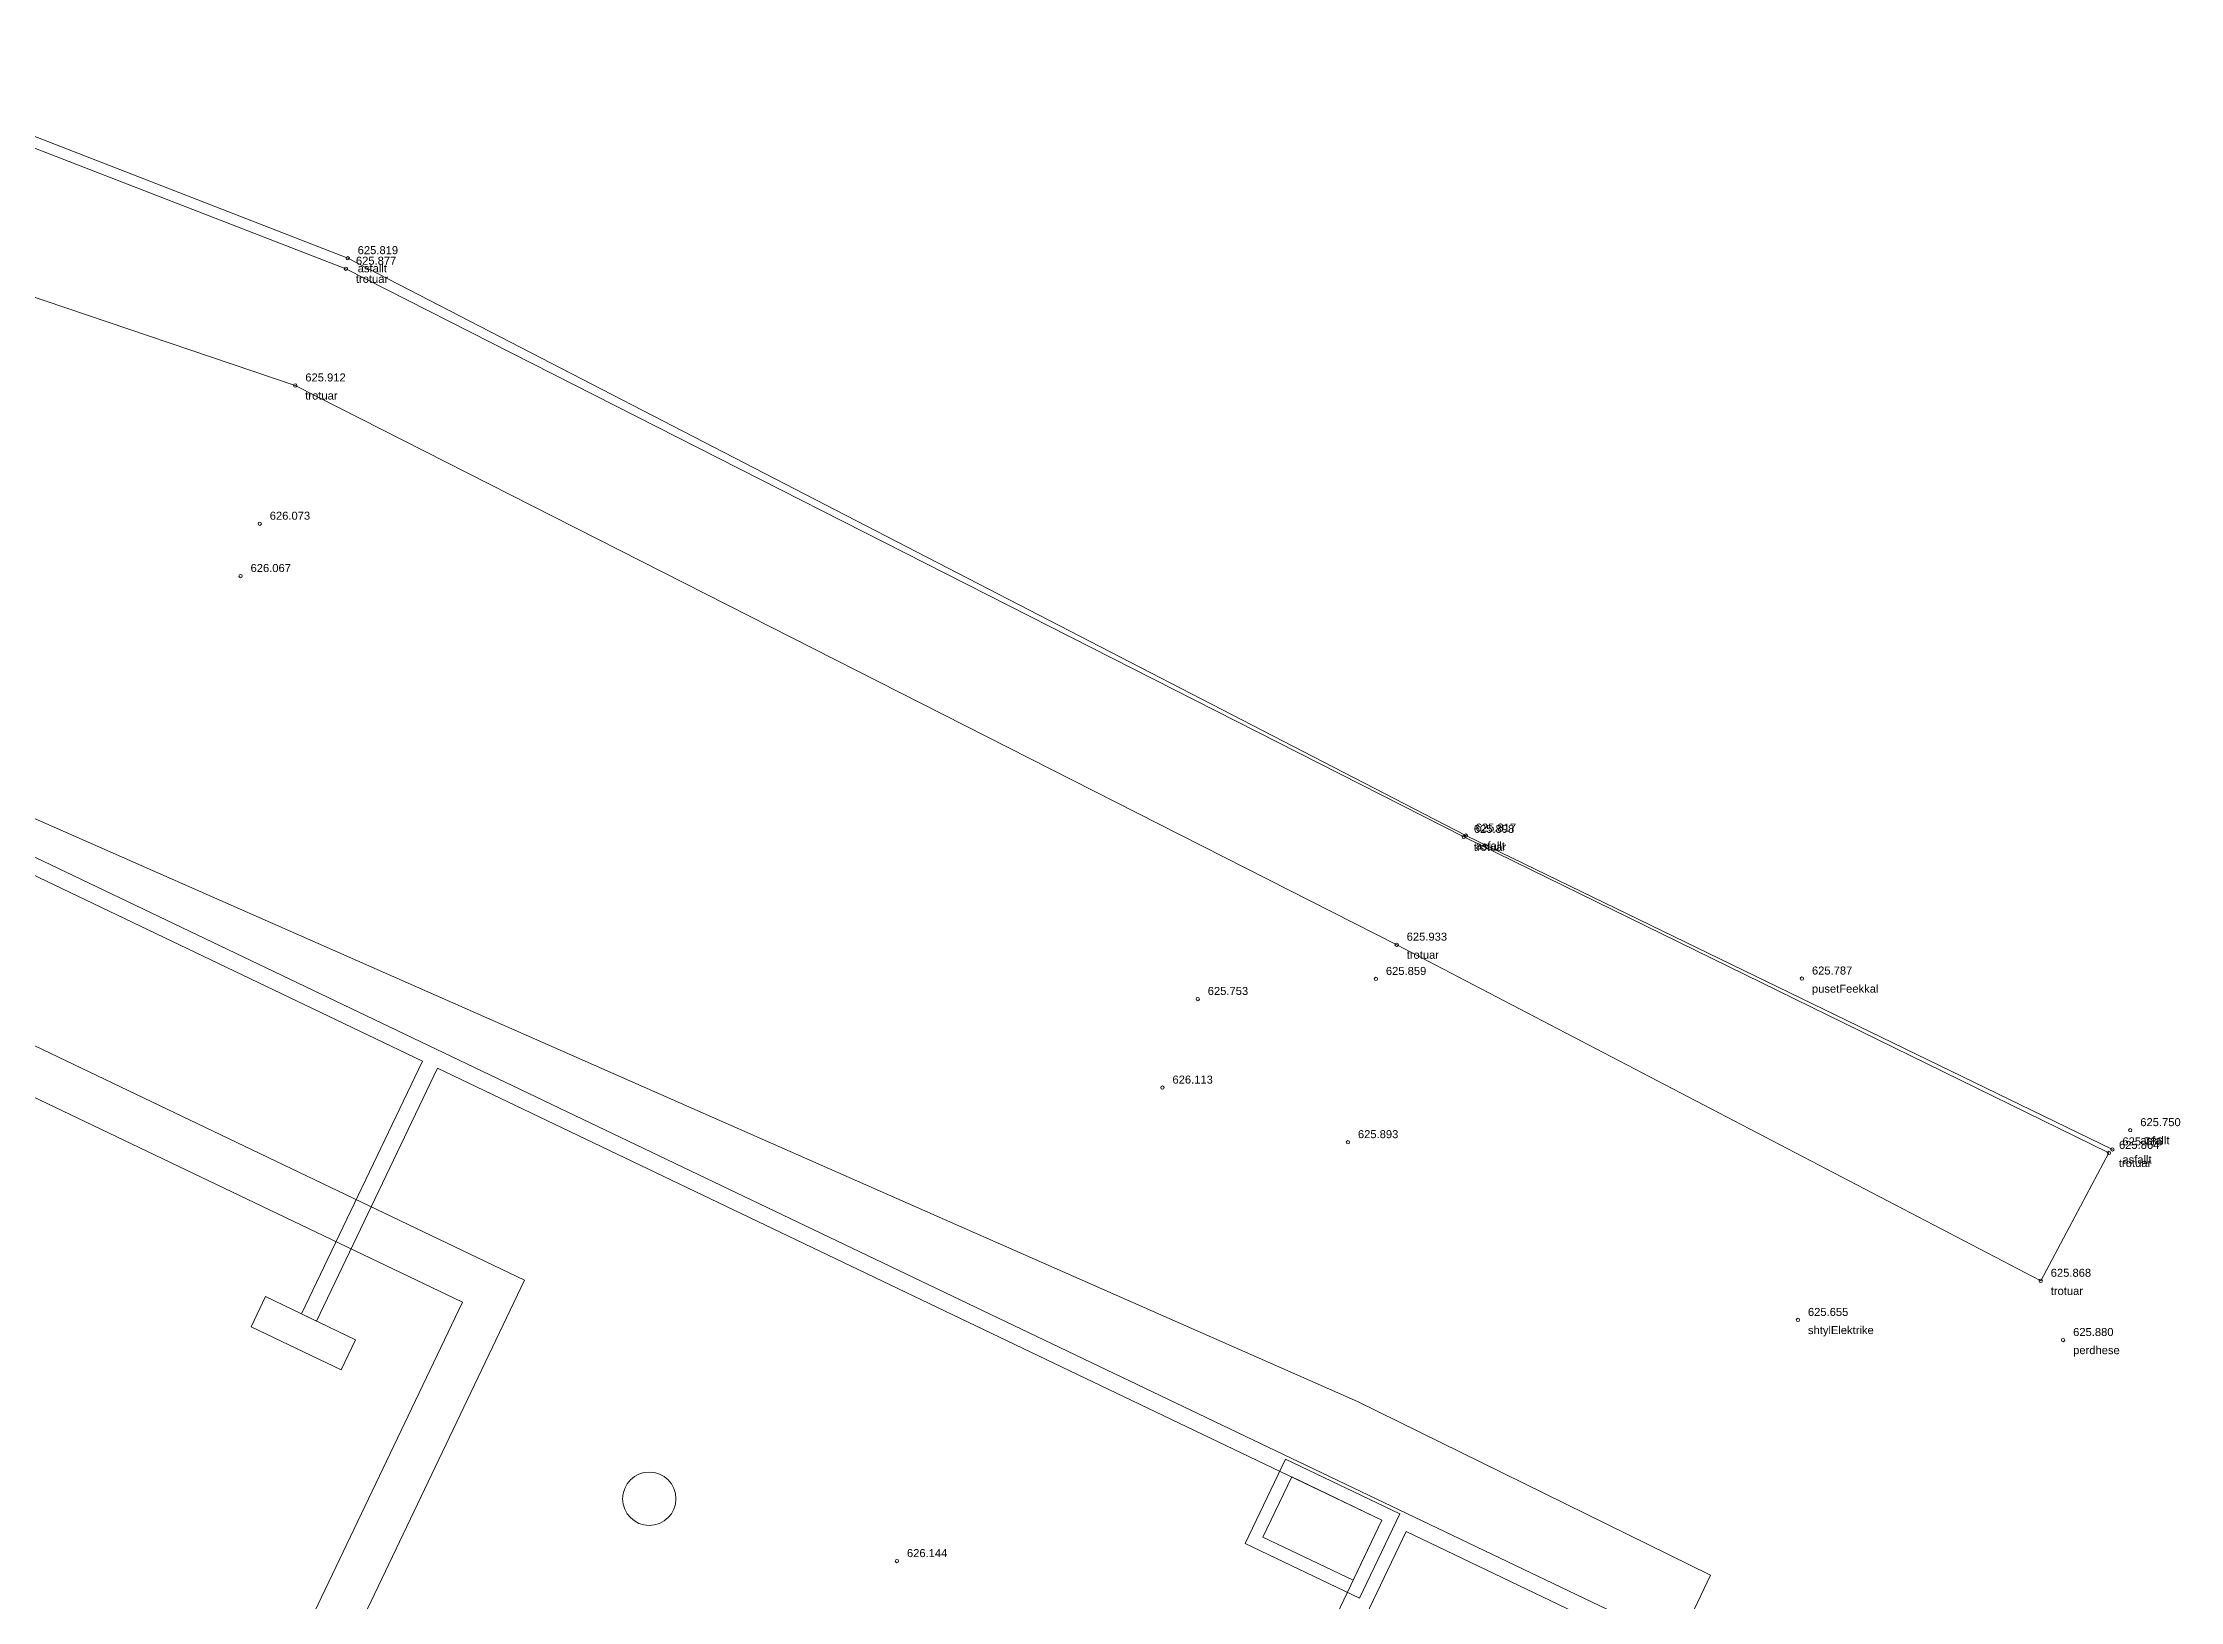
# Model space of a CAD drawing. Header units: metres. Extents: x 7511795 to 7511885.4, y 4693237.5 to 4693334.
# Drawn here: x 7511853.33 to 7511885.39, y 4693294.06 to 4693317.43 of the extents above; entities that cross this region are included whole.
import ezdxf

# ---------------------------------------------------------------- set-up
doc = ezdxf.new("R2010")
doc.units = ezdxf.units.M
for name, color, linetype, lineweight in [('asfalt', 252, 'Continuous', 0), ('bodrumi', 5, 'Continuous', 0), ('Matjet', 210, 'Continuous', 0), ('muri', 44, 'Continuous', 0), ('parcela', 7, 'Continuous', 0), ('shtyllat', 1, 'Continuous', 0), ('trapazani', 3, 'Continuous', 0), ('trotuar', 91, 'Continuous', 0)]:
    doc.layers.add(name, color=color, linetype=linetype, lineweight=lineweight)
doc.styles.get("Standard").update_dxf_attribs({"font": 'arial.ttf'})

# ---------------------------------------------------------------- blocks, each defined once
blk = doc.blocks.new('*U41', base_point=(7511857.907, 4693314.196, 625.819))
at = {"layer": 'Matjet', "linetype": 'ByBlock', "lineweight": -2}
blk.add_line((7511857.907, 4693314.196, 625.819), (7511857.907, 4693314.196, 625.819), dxfattribs=at)
blk.add_circle((7511857.907, 4693314.196, 625.819), 0.025, dxfattribs=at)
at = {"layer": 'Matjet', "linetype": 'ByBlock', "char_height": 0.12}
for s, insert, attachment_point in [('625.819', (7511858.057, 4693314.316, 625.819), 4), ('asfallt', (7511858.057, 4693314.105, 625.819), 1)]:
    blk.add_mtext(s, dxfattribs=dict(at, insert=insert, attachment_point=attachment_point))
blk = doc.blocks.new('*U42', base_point=(7511857.88, 4693314.038, 625.877))
at = {"layer": 'Matjet', "linetype": 'ByBlock', "lineweight": -2}
blk.add_line((7511857.88, 4693314.038, 625.877), (7511857.88, 4693314.038, 625.877), dxfattribs=at)
blk.add_circle((7511857.88, 4693314.038, 625.877), 0.025, dxfattribs=at)
at = {"layer": 'Matjet', "linetype": 'ByBlock', "char_height": 0.12}
for s, insert, attachment_point in [('625.877', (7511858.03, 4693314.158, 625.877), 4), ('trotuar', (7511858.03, 4693313.947, 625.877), 1)]:
    blk.add_mtext(s, dxfattribs=dict(at, insert=insert, attachment_point=attachment_point))
blk = doc.blocks.new('*U43', base_point=(7511857.121, 4693312.288, 625.912))
at = {"layer": 'Matjet', "linetype": 'ByBlock', "lineweight": -2}
blk.add_line((7511857.121, 4693312.288, 625.912), (7511857.121, 4693312.288, 625.912), dxfattribs=at)
blk.add_circle((7511857.121, 4693312.288, 625.912), 0.025, dxfattribs=at)
at = {"layer": 'Matjet', "linetype": 'ByBlock', "char_height": 0.12}
for s, insert, attachment_point in [('625.912', (7511857.271, 4693312.408, 625.912), 4), ('trotuar', (7511857.271, 4693312.197, 625.912), 1)]:
    blk.add_mtext(s, dxfattribs=dict(at, insert=insert, attachment_point=attachment_point))
blk = doc.blocks.new('*U44', base_point=(7511856.588, 4693310.215, 626.073))
at = {"layer": 'Matjet', "linetype": 'ByBlock', "lineweight": -2}
blk.add_line((7511856.588, 4693310.215, 626.073), (7511856.588, 4693310.215, 626.073), dxfattribs=at)
blk.add_circle((7511856.588, 4693310.215, 626.073), 0.025, dxfattribs=at)
at = {"layer": 'Matjet', "linetype": 'ByBlock', "insert": (7511856.738, 4693310.335, 626.073), "char_height": 0.12, "attachment_point": 4}
blk.add_mtext('626.073', dxfattribs=at)
blk = doc.blocks.new('*U45', base_point=(7511856.3, 4693309.431, 626.067))
at = {"layer": 'Matjet', "linetype": 'ByBlock', "lineweight": -2}
blk.add_line((7511856.3, 4693309.431, 626.067), (7511856.3, 4693309.431, 626.067), dxfattribs=at)
blk.add_circle((7511856.3, 4693309.431, 626.067), 0.025, dxfattribs=at)
at = {"layer": 'Matjet', "linetype": 'ByBlock', "insert": (7511856.45, 4693309.551, 626.067), "char_height": 0.12, "attachment_point": 4}
blk.add_mtext('626.067', dxfattribs=at)
blk = doc.blocks.new('*U46', base_point=(7511874.672, 4693305.54, 625.817))
at = {"layer": 'Matjet', "linetype": 'ByBlock', "lineweight": -2}
blk.add_line((7511874.672, 4693305.54, 625.817), (7511874.672, 4693305.54, 625.817), dxfattribs=at)
blk.add_circle((7511874.672, 4693305.54, 625.817), 0.025, dxfattribs=at)
at = {"layer": 'Matjet', "linetype": 'ByBlock', "char_height": 0.12}
for s, insert, attachment_point in [('625.817', (7511874.822, 4693305.66, 625.817), 4), ('asfallt', (7511874.822, 4693305.449, 625.817), 1)]:
    blk.add_mtext(s, dxfattribs=dict(at, insert=insert, attachment_point=attachment_point))
blk = doc.blocks.new('*U47', base_point=(7511874.644, 4693305.521, 625.898))
at = {"layer": 'Matjet', "linetype": 'ByBlock', "lineweight": -2}
blk.add_line((7511874.644, 4693305.521, 625.898), (7511874.644, 4693305.521, 625.898), dxfattribs=at)
blk.add_circle((7511874.644, 4693305.521, 625.898), 0.025, dxfattribs=at)
at = {"layer": 'Matjet', "linetype": 'ByBlock', "char_height": 0.12}
for s, insert, attachment_point in [('625.898', (7511874.794, 4693305.641, 625.898), 4), ('trotuar', (7511874.794, 4693305.43, 625.898), 1)]:
    blk.add_mtext(s, dxfattribs=dict(at, insert=insert, attachment_point=attachment_point))
blk = doc.blocks.new('*U48', base_point=(7511873.637, 4693303.905, 625.933))
at = {"layer": 'Matjet', "linetype": 'ByBlock', "lineweight": -2}
blk.add_line((7511873.637, 4693303.905, 625.933), (7511873.637, 4693303.905, 625.933), dxfattribs=at)
blk.add_circle((7511873.637, 4693303.905, 625.933), 0.025, dxfattribs=at)
at = {"layer": 'Matjet', "linetype": 'ByBlock', "char_height": 0.12}
for s, insert, attachment_point in [('625.933', (7511873.787, 4693304.025, 625.933), 4), ('trotuar', (7511873.787, 4693303.814, 625.933), 1)]:
    blk.add_mtext(s, dxfattribs=dict(at, insert=insert, attachment_point=attachment_point))
blk = doc.blocks.new('*U49', base_point=(7511873.325, 4693303.391, 625.859))
at = {"layer": 'Matjet', "linetype": 'ByBlock', "lineweight": -2}
blk.add_line((7511873.325, 4693303.391, 625.859), (7511873.325, 4693303.391, 625.859), dxfattribs=at)
blk.add_circle((7511873.325, 4693303.391, 625.859), 0.025, dxfattribs=at)
at = {"layer": 'Matjet', "linetype": 'ByBlock', "insert": (7511873.475, 4693303.511, 625.859), "char_height": 0.12, "attachment_point": 4}
blk.add_mtext('625.859', dxfattribs=at)
blk = doc.blocks.new('*U50', base_point=(7511872.906, 4693300.944, 625.893))
at = {"layer": 'Matjet', "linetype": 'ByBlock', "lineweight": -2}
blk.add_line((7511872.906, 4693300.944, 625.893), (7511872.906, 4693300.944, 625.893), dxfattribs=at)
blk.add_circle((7511872.906, 4693300.944, 625.893), 0.025, dxfattribs=at)
at = {"layer": 'Matjet', "linetype": 'ByBlock', "insert": (7511873.056, 4693301.064, 625.893), "char_height": 0.12, "attachment_point": 4}
blk.add_mtext('625.893', dxfattribs=at)
blk = doc.blocks.new('*U51', base_point=(7511879.654, 4693298.279, 625.655))
at = {"layer": 'Matjet', "linetype": 'ByBlock', "lineweight": -2}
blk.add_line((7511879.654, 4693298.279, 625.655), (7511879.654, 4693298.279, 625.655), dxfattribs=at)
blk.add_circle((7511879.654, 4693298.279, 625.655), 0.025, dxfattribs=at)
at = {"layer": 'Matjet', "linetype": 'ByBlock', "char_height": 0.12}
for s, insert, attachment_point in [('625.655', (7511879.804, 4693298.399, 625.655), 4), ('shtylElektrike', (7511879.804, 4693298.188, 625.655), 1)]:
    blk.add_mtext(s, dxfattribs=dict(at, insert=insert, attachment_point=attachment_point))
blk = doc.blocks.new('*U52', base_point=(7511879.714, 4693303.397, 625.787))
at = {"layer": 'Matjet', "linetype": 'ByBlock', "lineweight": -2}
blk.add_line((7511879.714, 4693303.397, 625.787), (7511879.714, 4693303.397, 625.787), dxfattribs=at)
blk.add_circle((7511879.714, 4693303.397, 625.787), 0.025, dxfattribs=at)
at = {"layer": 'Matjet', "linetype": 'ByBlock', "char_height": 0.12}
for s, insert, attachment_point in [('625.787', (7511879.864, 4693303.517, 625.787), 4), ('pusetFeekkal', (7511879.864, 4693303.306, 625.787), 1)]:
    blk.add_mtext(s, dxfattribs=dict(at, insert=insert, attachment_point=attachment_point))
blk = doc.blocks.new('*U53', base_point=(7511883.631, 4693297.978, 625.88))
at = {"layer": 'Matjet', "linetype": 'ByBlock', "lineweight": -2}
blk.add_line((7511883.631, 4693297.978, 625.88), (7511883.631, 4693297.978, 625.88), dxfattribs=at)
blk.add_circle((7511883.631, 4693297.978, 625.88), 0.025, dxfattribs=at)
at = {"layer": 'Matjet', "linetype": 'ByBlock', "char_height": 0.12}
for s, insert, attachment_point in [('625.880', (7511883.781, 4693298.098, 625.88), 4), ('perdhese', (7511883.781, 4693297.887, 625.88), 1)]:
    blk.add_mtext(s, dxfattribs=dict(at, insert=insert, attachment_point=attachment_point))
blk = doc.blocks.new('*U54', base_point=(7511884.638, 4693301.124, 625.75))
at = {"layer": 'Matjet', "linetype": 'ByBlock', "lineweight": -2}
blk.add_line((7511884.638, 4693301.124, 625.75), (7511884.638, 4693301.124, 625.75), dxfattribs=at)
blk.add_circle((7511884.638, 4693301.124, 625.75), 0.025, dxfattribs=at)
at = {"layer": 'Matjet', "linetype": 'ByBlock', "char_height": 0.12}
for s, insert, attachment_point in [('625.750', (7511884.788, 4693301.244, 625.75), 4), ('asfallt', (7511884.788, 4693301.033, 625.75), 1)]:
    blk.add_mtext(s, dxfattribs=dict(at, insert=insert, attachment_point=attachment_point))
blk = doc.blocks.new('*U55', base_point=(7511884.37, 4693300.836, 625.786))
at = {"layer": 'Matjet', "linetype": 'ByBlock', "lineweight": -2}
blk.add_line((7511884.37, 4693300.836, 625.786), (7511884.37, 4693300.836, 625.786), dxfattribs=at)
blk.add_circle((7511884.37, 4693300.836, 625.786), 0.025, dxfattribs=at)
at = {"layer": 'Matjet', "linetype": 'ByBlock', "char_height": 0.12}
for s, insert, attachment_point in [('625.786', (7511884.52, 4693300.956, 625.786), 4), ('asfallt', (7511884.52, 4693300.745, 625.786), 1)]:
    blk.add_mtext(s, dxfattribs=dict(at, insert=insert, attachment_point=attachment_point))
blk = doc.blocks.new('*U56', base_point=(7511884.318, 4693300.783, 625.864))
at = {"layer": 'Matjet', "linetype": 'ByBlock', "lineweight": -2}
blk.add_line((7511884.318, 4693300.783, 625.864), (7511884.318, 4693300.783, 625.864), dxfattribs=at)
blk.add_circle((7511884.318, 4693300.783, 625.864), 0.025, dxfattribs=at)
at = {"layer": 'Matjet', "linetype": 'ByBlock', "char_height": 0.12}
for s, insert, attachment_point in [('625.864', (7511884.468, 4693300.903, 625.864), 4), ('trotuar', (7511884.468, 4693300.692, 625.864), 1)]:
    blk.add_mtext(s, dxfattribs=dict(at, insert=insert, attachment_point=attachment_point))
blk = doc.blocks.new('*U57', base_point=(7511883.295, 4693298.866, 625.868))
at = {"layer": 'Matjet', "linetype": 'ByBlock', "lineweight": -2}
blk.add_line((7511883.295, 4693298.866, 625.868), (7511883.295, 4693298.866, 625.868), dxfattribs=at)
blk.add_circle((7511883.295, 4693298.866, 625.868), 0.025, dxfattribs=at)
at = {"layer": 'Matjet', "linetype": 'ByBlock', "char_height": 0.12}
for s, insert, attachment_point in [('625.868', (7511883.445, 4693298.986, 625.868), 4), ('trotuar', (7511883.445, 4693298.775, 625.868), 1)]:
    blk.add_mtext(s, dxfattribs=dict(at, insert=insert, attachment_point=attachment_point))
blk = doc.blocks.new('*U58', base_point=(7511870.654, 4693303.091, 625.753))
at = {"layer": 'Matjet', "linetype": 'ByBlock', "lineweight": -2}
blk.add_line((7511870.654, 4693303.091, 625.753), (7511870.654, 4693303.091, 625.753), dxfattribs=at)
blk.add_circle((7511870.654, 4693303.091, 625.753), 0.025, dxfattribs=at)
at = {"layer": 'Matjet', "linetype": 'ByBlock', "insert": (7511870.804, 4693303.211, 625.753), "char_height": 0.12, "attachment_point": 4}
blk.add_mtext('625.753', dxfattribs=at)
blk = doc.blocks.new('*U59', base_point=(7511870.125, 4693301.762, 626.113))
at = {"layer": 'Matjet', "linetype": 'ByBlock', "lineweight": -2}
blk.add_line((7511870.125, 4693301.762, 626.113), (7511870.125, 4693301.762, 626.113), dxfattribs=at)
blk.add_circle((7511870.125, 4693301.762, 626.113), 0.025, dxfattribs=at)
at = {"layer": 'Matjet', "linetype": 'ByBlock', "insert": (7511870.275, 4693301.882, 626.113), "char_height": 0.12, "attachment_point": 4}
blk.add_mtext('626.113', dxfattribs=at)
blk = doc.blocks.new('*U60', base_point=(7511866.143, 4693294.664, 626.144))
at = {"layer": 'Matjet', "linetype": 'ByBlock', "lineweight": -2}
blk.add_line((7511866.143, 4693294.664, 626.144), (7511866.143, 4693294.664, 626.144), dxfattribs=at)
blk.add_circle((7511866.143, 4693294.664, 626.144), 0.025, dxfattribs=at)
at = {"layer": 'Matjet', "linetype": 'ByBlock', "insert": (7511866.293, 4693294.784, 626.144), "char_height": 0.12, "attachment_point": 4}
blk.add_mtext('626.144', dxfattribs=at)

msp = doc.modelspace()

# ---------------------------------------------------------------- linework, layer by layer
at = {"layer": 'asfalt'}
msp.add_polyline3d([(7511808.787, 4693277.289, 625.845), (7511817.691, 4693293.371, 625.932), (7511820.303, 4693300.202, 625.91), (7511821.74, 4693303.288, 625.887), (7511826.488, 4693307.928, 625.919), (7511832.053, 4693312.392, 625.959), (7511837.196, 4693315.645, 625.918), (7511840.099, 4693316.94, 625.909), (7511843.205, 4693317.426, 625.868), (7511850.823, 4693316.948, 625.831), (7511857.907, 4693314.196, 625.819), (7511874.672, 4693305.54, 625.817), (7511884.37, 4693300.836, 625.786)], dxfattribs=at)
at = {"layer": 'bodrumi'}
msp.add_lwpolyline([(7511855.345, 4693246.71), (7511877.719, 4693293.499), (7511839.929, 4693311.57), (7511815.983, 4693270.516)], close=True, dxfattribs=at)
at = {"layer": 'muri', "lineweight": 5}
msp.add_lwpolyline([(7511847.276, 4693307.779), (7511859.027, 4693302.16), (7511857.214, 4693298.37), (7511857.44, 4693298.262), (7511859.253, 4693302.052), (7511873.416, 4693295.279), (7511871.388, 4693291.038), (7511871.749, 4693290.865), (7511873.777, 4693295.107), (7511877.386, 4693293.381), (7511869.922, 4693277.772), (7511866.313, 4693279.498), (7511869.053, 4693285.227), (7511868.692, 4693285.399), (7511865.823, 4693279.4), (7511869.793, 4693277.502), (7511866.579, 4693270.781)], dxfattribs=at)
at = {"layer": 'parcela', "flags": 128}
msp.add_lwpolyline([(7511814.966, 4693269.473), (7511839.64, 4693311.774), (7511841.452, 4693310.975), (7511873.052, 4693297.055), (7511878.341, 4693294.453), (7511872.939, 4693283.093), (7511869.394, 4693275.64), (7511867.394, 4693271.28), (7511855.089, 4693245.348), (7511843.413, 4693251.372), (7511814.966, 4693269.473)], dxfattribs=at)
at = {"layer": 'shtyllat', "lineweight": 5}
msp.add_lwpolyline([(7511877.719, 4693293.499), (7511839.929, 4693311.57), (7511815.983, 4693270.516), (7511855.345, 4693246.71)], close=True, dxfattribs=at)
at = {"layer": 'shtyllat'}
msp.add_lwpolyline([(7511856.673, 4693298.629), (7511856.457, 4693298.178), (7511857.811, 4693297.53), (7511858.026, 4693297.981)], close=True, dxfattribs=at)
at = {"layer": 'shtyllat', "lineweight": 5, "ltscale": 0.5}
for points in [[(7511871.365, 4693294.93), (7511873.079, 4693294.11), (7511873.683, 4693295.373), (7511871.969, 4693296.193)], [(7511871.632, 4693295.024), (7511872.985, 4693294.377), (7511873.416, 4693295.279), (7511872.063, 4693295.926)]]:
    msp.add_lwpolyline(points, close=True, dxfattribs=at)
msp.add_circle((7511862.429, 4693295.599), 0.4, dxfattribs=at)
at = {"layer": 'trapazani', "lineweight": 5, "ltscale": 2}
for points in [[(7511836.368, 4693279.463), (7511828.884, 4693263.811), (7511852.159, 4693252.68), (7511862.707, 4693274.738), (7511851.565, 4693280.066), (7511860.56, 4693298.876), (7511838.639, 4693309.358), (7511826.279, 4693288.167), (7511834.27, 4693284.346)], [(7511837, 4693279.161), (7511829.817, 4693264.14), (7511851.83, 4693253.614), (7511861.774, 4693274.409), (7511850.632, 4693279.736), (7511859.627, 4693298.546), (7511838.286, 4693308.752), (7511826.633, 4693288.774), (7511834.572, 4693284.978)]]:
    msp.add_lwpolyline(points, dxfattribs=at)
at = {"layer": 'trotuar'}
msp.add_polyline3d([(7511849.927, 4693314.721, 625.927), (7511857.121, 4693312.288, 625.912), (7511873.637, 4693303.905, 625.933), (7511883.295, 4693298.866, 625.868), (7511884.318, 4693300.783, 625.864), (7511874.644, 4693305.521, 625.898), (7511857.88, 4693314.038, 625.877), (7511850.682, 4693316.825, 625.932)], dxfattribs=at)

# ---------------------------------------------------------------- block references
at = {"layer": 'Matjet'}
for name, p in [('*U41', (7511857.907, 4693314.196, 625.819)), ('*U42', (7511857.88, 4693314.038, 625.877)), ('*U43', (7511857.121, 4693312.288, 625.912)), ('*U44', (7511856.588, 4693310.215, 626.073)), ('*U45', (7511856.3, 4693309.431, 626.067)), ('*U47', (7511874.644, 4693305.521, 625.898)), ('*U46', (7511874.672, 4693305.54, 625.817)), ('*U48', (7511873.637, 4693303.905, 625.933)), ('*U49', (7511873.325, 4693303.391, 625.859)), ('*U52', (7511879.714, 4693303.397, 625.787)), ('*U58', (7511870.654, 4693303.091, 625.753)), ('*U59', (7511870.125, 4693301.762, 626.113)), ('*U54', (7511884.638, 4693301.124, 625.75)), ('*U50', (7511872.906, 4693300.944, 625.893)), ('*U56', (7511884.318, 4693300.783, 625.864)), ('*U55', (7511884.37, 4693300.836, 625.786)), ('*U57', (7511883.295, 4693298.866, 625.868)), ('*U51', (7511879.654, 4693298.279, 625.655)), ('*U53', (7511883.631, 4693297.978, 625.88)), ('*U60', (7511866.143, 4693294.664, 626.144))]:
    msp.add_blockref(name, p, dxfattribs=at)

doc.saveas('drawing.dxf')
